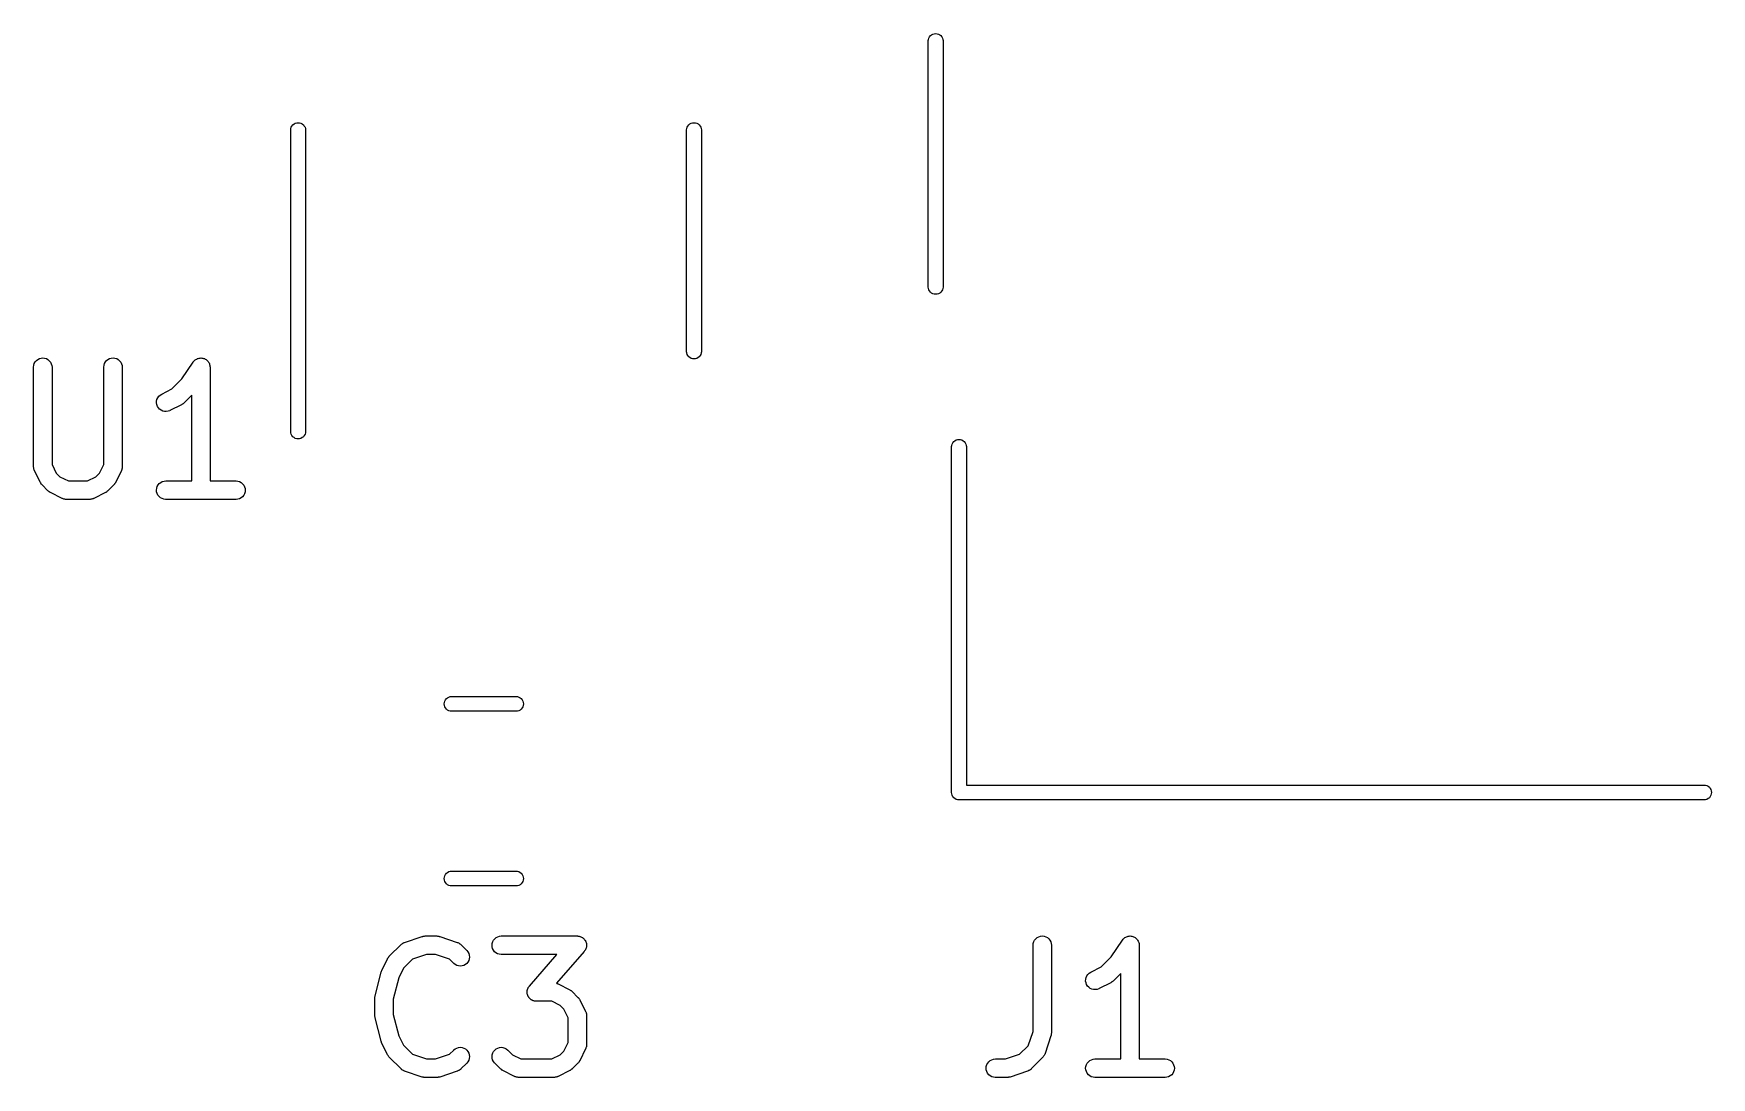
# Model space of a CAD drawing. Extents: x 156.4 to 200.3, y -120.7 to -71.6.
# Drawn here: x 178.36 to 192.01, y -113.43 to -104.94 of the extents above; entities that cross this region are included whole.
import ezdxf

# ---------------------------------------------------------------- set-up
doc = ezdxf.new("R2010")
doc.units = 0
doc.layers.add('BLACK', color=7, linetype='CONTINUOUS')

msp = doc.modelspace()

# ---------------------------------------------------------------- linework, layer by layer
at = {"layer": 'BLACK', "linetype": 'CONTINUOUS'}
for p, q in [((185.667, -104.95), (185.677, -104.944)), ((185.677, -104.944), (185.688, -104.941)), ((185.688, -104.941), (185.7, -104.94)), ((185.7, -104.94), (185.712, -104.941)), ((185.712, -104.941), (185.723, -104.944)), ((185.723, -104.944), (185.733, -104.95)), ((185.64, -104.997), (185.641, -104.988)), ((185.64, -107.003), (185.64, -104.997)), ((185.641, -104.988), (185.644, -104.977)), ((185.644, -104.977), (185.65, -104.967)), ((185.65, -104.967), (185.657, -104.957)), ((185.657, -104.957), (185.667, -104.95)), ((185.733, -104.95), (185.743, -104.957)), ((185.743, -104.957), (185.75, -104.967)), ((185.75, -104.967), (185.756, -104.977)), ((185.756, -104.977), (185.759, -104.988)), ((185.759, -104.988), (185.76, -104.997)), ((185.76, -104.997), (185.76, -107.003)), ((180.455, -105.722), (180.456, -105.713)), ((180.455, -108.178), (180.455, -105.722)), ((180.456, -105.713), (180.459, -105.702)), ((180.459, -105.702), (180.465, -105.692)), ((180.465, -105.692), (180.472, -105.682)), ((180.472, -105.682), (180.482, -105.675)), ((180.482, -105.675), (180.492, -105.669)), ((180.492, -105.669), (180.503, -105.666)), ((180.503, -105.666), (180.515, -105.665)), ((180.515, -105.665), (180.527, -105.666)), ((180.527, -105.666), (180.538, -105.669)), ((180.538, -105.669), (180.548, -105.675)), ((180.548, -105.675), (180.558, -105.682)), ((180.558, -105.682), (180.565, -105.692)), ((180.565, -105.692), (180.571, -105.702)), ((180.571, -105.702), (180.574, -105.713)), ((180.574, -105.713), (180.575, -105.722)), ((180.575, -105.722), (180.575, -108.178)), ((183.675, -105.722), (183.676, -105.713)), ((183.675, -107.528), (183.675, -105.722)), ((183.676, -105.713), (183.679, -105.702)), ((183.679, -105.702), (183.685, -105.692)), ((183.685, -105.692), (183.692, -105.682)), ((183.692, -105.682), (183.702, -105.675)), ((183.702, -105.675), (183.712, -105.669)), ((183.712, -105.669), (183.723, -105.666)), ((183.723, -105.666), (183.735, -105.665)), ((183.735, -105.665), (183.747, -105.666)), ((183.747, -105.666), (183.758, -105.669)), ((183.758, -105.669), (183.768, -105.675)), ((183.768, -105.675), (183.778, -105.682)), ((183.778, -105.682), (183.785, -105.692)), ((183.785, -105.692), (183.791, -105.702)), ((183.791, -105.702), (183.794, -105.713)), ((183.794, -105.713), (183.795, -105.722)), ((183.795, -105.722), (183.795, -107.528)), ((185.641, -107.012), (185.64, -107.003)), ((185.644, -107.023), (185.641, -107.012)), ((185.65, -107.033), (185.644, -107.023)), ((185.657, -107.043), (185.65, -107.033)), ((185.667, -107.05), (185.657, -107.043)), ((185.677, -107.056), (185.667, -107.05)), ((185.688, -107.059), (185.677, -107.056)), ((185.7, -107.06), (185.688, -107.059)), ((185.712, -107.059), (185.7, -107.06)), ((185.723, -107.056), (185.712, -107.059)), ((185.733, -107.05), (185.723, -107.056)), ((185.743, -107.043), (185.733, -107.05)), ((185.75, -107.033), (185.743, -107.043)), ((185.756, -107.023), (185.75, -107.033)), ((185.759, -107.012), (185.756, -107.023)), ((185.76, -107.003), (185.759, -107.012)), ((183.676, -107.537), (183.675, -107.528)), ((183.679, -107.548), (183.676, -107.537)), ((183.794, -107.537), (183.791, -107.548)), ((183.795, -107.528), (183.794, -107.537)), ((178.363, -107.651), (178.365, -107.637)), ((178.363, -107.652), (178.363, -107.651)), ((178.363, -108.462), (178.363, -107.652)), ((178.365, -107.637), (178.369, -107.623)), ((178.369, -107.623), (178.376, -107.61)), ((178.376, -107.61), (178.386, -107.599)), ((178.386, -107.599), (178.397, -107.59)), ((178.397, -107.59), (178.41, -107.583)), ((178.41, -107.583), (178.424, -107.579)), ((178.424, -107.579), (178.439, -107.577)), ((178.439, -107.577), (178.453, -107.579)), ((178.453, -107.579), (178.467, -107.583)), ((178.467, -107.583), (178.48, -107.59)), ((178.48, -107.59), (178.491, -107.6)), ((178.491, -107.6), (178.501, -107.611)), ((178.501, -107.611), (178.507, -107.624)), ((178.507, -107.624), (178.512, -107.638)), ((178.512, -107.638), (178.513, -107.652)), ((178.513, -107.652), (178.513, -108.444)), ((178.935, -107.651), (178.936, -107.637)), ((178.935, -107.652), (178.935, -107.651)), ((178.935, -108.444), (178.935, -107.652)), ((178.936, -107.637), (178.941, -107.623)), ((178.941, -107.623), (178.948, -107.61)), ((178.948, -107.61), (178.957, -107.599)), ((178.957, -107.599), (178.968, -107.59)), ((178.968, -107.59), (178.981, -107.583)), ((178.981, -107.583), (178.995, -107.579)), ((178.995, -107.579), (179.01, -107.577)), ((179.01, -107.577), (179.025, -107.579)), ((179.025, -107.579), (179.039, -107.583)), ((179.039, -107.583), (179.051, -107.59)), ((179.051, -107.59), (179.063, -107.6)), ((179.063, -107.6), (179.072, -107.611)), ((179.072, -107.611), (179.079, -107.624)), ((179.079, -107.624), (179.083, -107.638)), ((179.083, -107.638), (179.085, -107.652)), ((179.085, -107.652), (179.085, -108.462)), ((179.57, -107.747), (179.661, -107.611)), ((179.661, -107.611), (179.662, -107.61)), ((179.662, -107.61), (179.667, -107.604)), ((179.662, -107.61), (179.662, -107.61)), ((179.662, -107.61), (179.662, -107.61)), ((179.662, -107.61), (179.662, -107.61)), ((179.667, -107.604), (179.671, -107.599)), ((179.671, -107.599), (179.677, -107.594)), ((179.671, -107.599), (179.671, -107.599)), ((179.671, -107.599), (179.671, -107.599)), ((179.677, -107.594), (179.683, -107.59)), ((179.683, -107.59), (179.69, -107.586)), ((179.683, -107.59), (179.683, -107.59)), ((179.683, -107.59), (179.683, -107.59)), ((179.69, -107.586), (179.696, -107.583)), ((179.696, -107.583), (179.703, -107.581)), ((179.696, -107.583), (179.696, -107.583)), ((179.696, -107.583), (179.696, -107.583)), ((179.703, -107.581), (179.71, -107.579)), ((179.71, -107.579), (179.717, -107.578)), ((179.71, -107.579), (179.71, -107.579)), ((179.71, -107.579), (179.71, -107.579)), ((179.717, -107.578), (179.724, -107.577)), ((179.724, -107.577), (179.724, -107.577)), ((179.724, -107.577), (179.732, -107.578)), ((179.724, -107.577), (179.724, -107.577)), ((179.732, -107.578), (179.739, -107.579)), ((179.739, -107.579), (179.739, -107.579)), ((179.739, -107.579), (179.739, -107.579)), ((179.739, -107.579), (179.746, -107.581)), ((179.746, -107.581), (179.753, -107.583)), ((179.753, -107.583), (179.753, -107.583)), ((179.753, -107.583), (179.753, -107.583)), ((179.753, -107.583), (179.76, -107.587)), ((179.76, -107.587), (179.766, -107.59)), ((179.766, -107.59), (179.766, -107.59)), ((179.766, -107.59), (179.766, -107.59)), ((179.766, -107.59), (179.771, -107.595)), ((179.771, -107.595), (179.777, -107.6)), ((179.777, -107.6), (179.777, -107.6)), ((179.777, -107.6), (179.777, -107.6)), ((179.777, -107.6), (179.782, -107.606)), ((179.782, -107.606), (179.786, -107.611)), ((179.786, -107.611), (179.786, -107.611)), ((179.786, -107.611), (179.786, -107.611)), ((179.786, -107.611), (179.79, -107.618)), ((179.79, -107.618), (179.793, -107.624)), ((179.793, -107.624), (179.793, -107.624)), ((179.793, -107.624), (179.793, -107.624)), ((179.793, -107.624), (179.795, -107.631)), ((179.795, -107.631), (179.797, -107.638)), ((179.797, -107.638), (179.797, -107.638)), ((179.797, -107.638), (179.797, -107.638)), ((179.797, -107.638), (179.798, -107.645)), ((179.798, -107.645), (179.799, -107.652)), ((179.799, -107.652), (179.799, -108.577)), ((183.685, -107.558), (183.679, -107.548)), ((183.692, -107.568), (183.685, -107.558)), ((183.702, -107.575), (183.692, -107.568)), ((183.712, -107.581), (183.702, -107.575)), ((183.723, -107.584), (183.712, -107.581)), ((183.735, -107.585), (183.723, -107.584)), ((183.747, -107.584), (183.735, -107.585)), ((183.758, -107.581), (183.747, -107.584)), ((183.768, -107.575), (183.758, -107.581)), ((183.778, -107.568), (183.768, -107.575)), ((183.785, -107.558), (183.778, -107.568)), ((183.791, -107.548), (183.785, -107.558)), ((179.489, -107.829), (179.57, -107.747)), ((179.363, -107.943), (179.364, -107.928)), ((179.366, -107.957), (179.363, -107.943)), ((179.364, -107.928), (179.367, -107.914)), ((179.367, -107.914), (179.373, -107.901)), ((179.373, -107.901), (179.382, -107.889)), ((179.382, -107.889), (179.392, -107.879)), ((179.392, -107.879), (179.405, -107.871)), ((179.405, -107.871), (179.489, -107.829)), ((179.582, -107.947), (179.579, -107.95)), ((179.586, -107.944), (179.582, -107.947)), ((179.649, -107.881), (179.586, -107.944)), ((179.586, -107.944), (179.586, -107.944)), ((179.649, -108.577), (179.649, -107.881)), ((179.371, -107.971), (179.366, -107.957)), ((179.378, -107.984), (179.371, -107.971)), ((179.388, -107.994), (179.378, -107.984)), ((179.4, -108.003), (179.388, -107.994)), ((179.414, -108.009), (179.4, -108.003)), ((179.428, -108.012), (179.414, -108.009)), ((179.442, -108.013), (179.428, -108.012)), ((179.457, -108.011), (179.442, -108.013)), ((179.471, -108.006), (179.457, -108.011)), ((179.472, -108.005), (179.471, -108.006)), ((179.567, -107.958), (179.472, -108.005)), ((179.57, -107.955), (179.567, -107.958)), ((179.574, -107.953), (179.57, -107.955)), ((179.577, -107.951), (179.574, -107.953)), ((179.579, -107.95), (179.577, -107.951)), ((180.456, -108.187), (180.455, -108.178)), ((180.459, -108.198), (180.456, -108.187)), ((180.465, -108.208), (180.459, -108.198)), ((180.472, -108.218), (180.465, -108.208)), ((180.482, -108.225), (180.472, -108.218)), ((180.558, -108.218), (180.548, -108.225)), ((180.565, -108.208), (180.558, -108.218)), ((180.571, -108.198), (180.565, -108.208)), ((180.574, -108.187), (180.571, -108.198)), ((180.575, -108.178), (180.574, -108.187)), ((180.492, -108.231), (180.482, -108.225)), ((180.503, -108.234), (180.492, -108.231)), ((180.515, -108.235), (180.503, -108.234)), ((180.527, -108.234), (180.515, -108.235)), ((180.538, -108.231), (180.527, -108.234)), ((180.548, -108.225), (180.538, -108.231)), ((185.83, -108.297), (185.831, -108.288)), ((185.83, -111.107), (185.83, -108.297)), ((185.831, -108.288), (185.834, -108.277)), ((185.834, -108.277), (185.84, -108.267)), ((185.84, -108.267), (185.847, -108.257)), ((185.847, -108.257), (185.857, -108.25)), ((185.857, -108.25), (185.867, -108.244)), ((185.867, -108.244), (185.878, -108.241)), ((185.878, -108.241), (185.89, -108.24)), ((185.89, -108.24), (185.902, -108.241)), ((185.902, -108.241), (185.913, -108.244)), ((185.913, -108.244), (185.923, -108.25)), ((185.923, -108.25), (185.933, -108.257)), ((185.933, -108.257), (185.94, -108.267)), ((185.94, -108.267), (185.946, -108.277)), ((185.946, -108.277), (185.949, -108.288)), ((185.949, -108.288), (185.95, -108.297)), ((185.95, -108.297), (185.95, -111.05)), ((178.363, -108.464), (178.363, -108.462)), ((178.363, -108.466), (178.363, -108.464)), ((178.364, -108.471), (178.363, -108.466)), ((178.365, -108.476), (178.364, -108.471)), ((178.365, -108.479), (178.365, -108.476)), ((178.366, -108.481), (178.365, -108.479)), ((178.367, -108.486), (178.366, -108.481)), ((178.369, -108.49), (178.367, -108.486)), ((178.37, -108.492), (178.369, -108.49)), ((178.371, -108.495), (178.37, -108.492)), ((178.513, -108.444), (178.547, -108.513)), ((178.9, -108.513), (178.935, -108.444)), ((179.078, -108.491), (179.077, -108.493)), ((179.077, -108.493), (179.077, -108.495)), ((179.08, -108.487), (179.078, -108.491)), ((179.082, -108.482), (179.08, -108.487)), ((179.083, -108.477), (179.082, -108.48)), ((179.082, -108.48), (179.082, -108.482)), ((179.084, -108.467), (179.083, -108.472)), ((179.083, -108.472), (179.083, -108.477)), ((179.085, -108.463), (179.084, -108.465)), ((179.084, -108.465), (179.084, -108.467)), ((179.085, -108.462), (179.085, -108.463)), ((178.419, -108.591), (178.371, -108.495)), ((178.371, -108.495), (178.371, -108.495)), ((178.421, -108.594), (178.419, -108.591)), ((178.423, -108.598), (178.421, -108.594)), ((178.425, -108.6), (178.423, -108.598)), ((178.426, -108.603), (178.425, -108.6)), ((178.429, -108.606), (178.426, -108.603)), ((178.432, -108.609), (178.429, -108.606)), ((178.433, -108.61), (178.432, -108.609)), ((178.48, -108.658), (178.433, -108.61)), ((178.547, -108.513), (178.578, -108.543)), ((178.578, -108.543), (178.646, -108.577)), ((178.646, -108.577), (178.801, -108.577)), ((178.801, -108.577), (178.87, -108.543)), ((178.87, -108.543), (178.9, -108.513)), ((179.015, -108.61), (178.967, -108.658)), ((179.018, -108.607), (179.015, -108.61)), ((179.021, -108.604), (179.018, -108.607)), ((179.022, -108.601), (179.021, -108.604)), ((179.024, -108.599), (179.022, -108.601)), ((179.026, -108.595), (179.024, -108.599)), ((179.029, -108.592), (179.026, -108.595)), ((179.077, -108.495), (179.029, -108.591)), ((179.029, -108.591), (179.029, -108.592)), ((179.365, -108.637), (179.369, -108.623)), ((179.369, -108.623), (179.376, -108.61)), ((179.376, -108.61), (179.385, -108.599)), ((179.385, -108.599), (179.397, -108.59)), ((179.397, -108.59), (179.41, -108.583)), ((179.41, -108.583), (179.424, -108.579)), ((179.424, -108.579), (179.438, -108.577)), ((179.438, -108.577), (179.649, -108.577)), ((179.799, -108.577), (180.01, -108.577)), ((180.01, -108.577), (180.011, -108.577)), ((180.011, -108.577), (180.025, -108.579)), ((180.025, -108.579), (180.039, -108.583)), ((180.039, -108.583), (180.052, -108.59)), ((180.052, -108.59), (180.063, -108.6)), ((180.063, -108.6), (180.072, -108.611)), ((180.072, -108.611), (180.079, -108.624)), ((180.079, -108.624), (180.083, -108.638)), ((178.484, -108.66), (178.48, -108.658)), ((178.487, -108.663), (178.484, -108.66)), ((178.489, -108.665), (178.487, -108.663)), ((178.492, -108.667), (178.489, -108.665)), ((178.495, -108.669), (178.492, -108.667)), ((178.499, -108.671), (178.495, -108.669)), ((178.5, -108.672), (178.499, -108.671)), ((178.595, -108.719), (178.5, -108.672)), ((178.597, -108.72), (178.595, -108.719)), ((178.599, -108.721), (178.597, -108.72)), ((178.604, -108.723), (178.599, -108.721)), ((178.609, -108.725), (178.604, -108.723)), ((178.611, -108.725), (178.609, -108.725)), ((178.613, -108.726), (178.611, -108.725)), ((178.618, -108.726), (178.613, -108.726)), ((178.623, -108.727), (178.618, -108.726)), ((178.625, -108.727), (178.623, -108.727)), ((178.628, -108.727), (178.625, -108.727)), ((178.629, -108.727), (178.628, -108.727)), ((178.819, -108.727), (178.629, -108.727)), ((178.821, -108.727), (178.819, -108.727)), ((178.823, -108.727), (178.821, -108.727)), ((178.829, -108.726), (178.823, -108.727)), ((178.834, -108.726), (178.829, -108.726)), ((178.836, -108.725), (178.834, -108.726)), ((178.838, -108.725), (178.836, -108.725)), ((178.843, -108.723), (178.838, -108.725)), ((178.848, -108.722), (178.843, -108.723)), ((178.85, -108.721), (178.848, -108.722)), ((178.852, -108.72), (178.85, -108.721)), ((178.853, -108.719), (178.852, -108.72)), ((178.948, -108.672), (178.853, -108.719)), ((178.951, -108.67), (178.948, -108.672)), ((178.955, -108.668), (178.951, -108.67)), ((178.958, -108.666), (178.955, -108.668)), ((178.96, -108.664), (178.958, -108.666)), ((178.963, -108.661), (178.96, -108.664)), ((178.967, -108.659), (178.963, -108.661)), ((178.967, -108.658), (178.967, -108.659)), ((179.363, -108.652), (179.365, -108.637)), ((179.364, -108.666), (179.363, -108.652)), ((179.369, -108.68), (179.364, -108.666)), ((179.375, -108.693), (179.369, -108.68)), ((179.385, -108.705), (179.375, -108.693)), ((179.396, -108.714), (179.385, -108.705)), ((179.409, -108.721), (179.396, -108.714)), ((179.423, -108.726), (179.409, -108.721)), ((179.437, -108.727), (179.423, -108.726)), ((179.438, -108.727), (179.437, -108.727)), ((180.01, -108.727), (179.438, -108.727)), ((180.024, -108.726), (180.01, -108.727)), ((180.038, -108.722), (180.024, -108.726)), ((180.051, -108.715), (180.038, -108.722)), ((180.062, -108.706), (180.051, -108.715)), ((180.072, -108.694), (180.062, -108.706)), ((180.079, -108.681), (180.072, -108.694)), ((180.083, -108.667), (180.079, -108.681)), ((180.083, -108.638), (180.085, -108.653)), ((180.085, -108.653), (180.083, -108.667)), ((181.703, -110.39), (181.705, -110.378)), ((181.705, -110.402), (181.703, -110.39)), ((181.705, -110.378), (181.708, -110.367)), ((181.708, -110.413), (181.705, -110.402)), ((181.708, -110.367), (181.714, -110.357)), ((181.714, -110.357), (181.721, -110.347)), ((181.721, -110.347), (181.73, -110.34)), ((181.73, -110.34), (181.741, -110.334)), ((181.741, -110.334), (181.752, -110.331)), ((181.752, -110.331), (181.761, -110.33)), ((181.761, -110.33), (182.289, -110.33)), ((182.289, -110.33), (182.298, -110.331)), ((182.298, -110.331), (182.309, -110.334)), ((182.309, -110.334), (182.32, -110.34)), ((182.32, -110.34), (182.329, -110.347)), ((182.329, -110.347), (182.336, -110.357)), ((182.336, -110.357), (182.342, -110.367)), ((182.342, -110.367), (182.345, -110.378)), ((182.345, -110.402), (182.342, -110.413)), ((182.345, -110.378), (182.347, -110.39)), ((182.347, -110.39), (182.345, -110.402)), ((181.714, -110.423), (181.708, -110.413)), ((181.721, -110.433), (181.714, -110.423)), ((181.73, -110.44), (181.721, -110.433)), ((181.741, -110.446), (181.73, -110.44)), ((181.752, -110.449), (181.741, -110.446)), ((181.761, -110.45), (181.752, -110.449)), ((182.289, -110.45), (181.761, -110.45)), ((182.298, -110.449), (182.289, -110.45)), ((182.309, -110.446), (182.298, -110.449)), ((182.32, -110.44), (182.309, -110.446)), ((182.329, -110.433), (182.32, -110.44)), ((182.336, -110.423), (182.329, -110.433)), ((182.342, -110.413), (182.336, -110.423)), ((185.95, -111.05), (191.953, -111.05)), ((191.953, -111.05), (191.962, -111.051)), ((191.962, -111.051), (191.973, -111.054)), ((191.973, -111.054), (191.983, -111.06)), ((191.983, -111.06), (191.993, -111.067)), ((191.993, -111.067), (192, -111.077)), ((192, -111.077), (192.006, -111.087)), ((185.83, -111.11), (185.83, -111.107)), ((185.831, -111.122), (185.83, -111.11)), ((185.834, -111.133), (185.831, -111.122)), ((185.838, -111.14), (185.834, -111.133)), ((185.84, -111.143), (185.838, -111.14)), ((185.847, -111.153), (185.84, -111.143)), ((185.857, -111.16), (185.847, -111.153)), ((185.867, -111.166), (185.857, -111.16)), ((185.878, -111.169), (185.867, -111.166)), ((185.89, -111.17), (185.878, -111.169)), ((185.893, -111.17), (185.89, -111.17)), ((191.953, -111.17), (185.893, -111.17)), ((191.962, -111.169), (191.953, -111.17)), ((191.973, -111.166), (191.962, -111.169)), ((191.983, -111.16), (191.973, -111.166)), ((191.993, -111.153), (191.983, -111.16)), ((192, -111.143), (191.993, -111.153)), ((192.006, -111.133), (192, -111.143)), ((192.006, -111.087), (192.009, -111.098)), ((192.009, -111.122), (192.006, -111.133)), ((192.009, -111.098), (192.01, -111.11)), ((192.01, -111.11), (192.009, -111.122)), ((181.714, -111.777), (181.721, -111.767)), ((181.721, -111.767), (181.73, -111.76)), ((181.73, -111.76), (181.741, -111.754)), ((181.741, -111.754), (181.752, -111.751)), ((181.752, -111.751), (181.761, -111.75)), ((181.761, -111.75), (182.289, -111.75)), ((182.289, -111.75), (182.298, -111.751)), ((182.298, -111.751), (182.309, -111.754)), ((182.309, -111.754), (182.32, -111.76)), ((182.32, -111.76), (182.329, -111.767)), ((182.329, -111.767), (182.336, -111.777)), ((181.703, -111.81), (181.705, -111.798)), ((181.705, -111.822), (181.703, -111.81)), ((181.705, -111.798), (181.708, -111.787)), ((181.708, -111.833), (181.705, -111.822)), ((181.708, -111.787), (181.714, -111.777)), ((181.714, -111.843), (181.708, -111.833)), ((181.721, -111.853), (181.714, -111.843)), ((181.73, -111.86), (181.721, -111.853)), ((181.741, -111.866), (181.73, -111.86)), ((181.752, -111.869), (181.741, -111.866)), ((181.761, -111.87), (181.752, -111.869)), ((182.289, -111.87), (181.761, -111.87)), ((182.298, -111.869), (182.289, -111.87)), ((182.309, -111.866), (182.298, -111.869)), ((182.32, -111.86), (182.309, -111.866)), ((182.329, -111.853), (182.32, -111.86)), ((182.336, -111.843), (182.329, -111.853)), ((182.336, -111.777), (182.342, -111.787)), ((182.342, -111.833), (182.336, -111.843)), ((182.342, -111.787), (182.345, -111.798)), ((182.345, -111.822), (182.342, -111.833)), ((182.345, -111.798), (182.347, -111.81)), ((182.347, -111.81), (182.345, -111.822)), ((181.381, -112.329), (181.524, -112.281)), ((181.524, -112.281), (181.525, -112.281)), ((181.525, -112.281), (181.529, -112.28)), ((181.529, -112.28), (181.533, -112.279)), ((181.533, -112.279), (181.536, -112.279)), ((181.536, -112.279), (181.539, -112.278)), ((181.539, -112.278), (181.543, -112.278)), ((181.543, -112.278), (181.548, -112.277)), ((181.548, -112.277), (181.643, -112.277)), ((181.643, -112.277), (181.644, -112.277)), ((181.644, -112.277), (181.648, -112.278)), ((181.648, -112.278), (181.652, -112.278)), ((181.652, -112.278), (181.655, -112.279)), ((181.655, -112.279), (181.658, -112.279)), ((181.658, -112.279), (181.662, -112.28)), ((181.662, -112.28), (181.667, -112.281)), ((181.667, -112.281), (181.809, -112.329)), ((182.098, -112.323), (182.104, -112.31)), ((182.104, -112.31), (182.114, -112.299)), ((182.114, -112.299), (182.125, -112.29)), ((182.125, -112.29), (182.138, -112.283)), ((182.138, -112.283), (182.152, -112.279)), ((182.152, -112.279), (182.167, -112.277)), ((182.167, -112.277), (182.786, -112.277)), ((182.786, -112.277), (182.787, -112.277)), ((182.787, -112.277), (182.791, -112.278)), ((182.791, -112.278), (182.796, -112.278)), ((182.796, -112.278), (182.799, -112.279)), ((182.799, -112.279), (182.801, -112.279)), ((182.801, -112.279), (182.806, -112.28)), ((182.806, -112.28), (182.81, -112.282)), ((182.81, -112.282), (182.813, -112.283)), ((182.813, -112.283), (182.815, -112.283)), ((182.815, -112.283), (182.819, -112.286)), ((182.819, -112.286), (182.824, -112.288)), ((182.824, -112.288), (182.826, -112.289)), ((182.826, -112.289), (182.828, -112.29)), ((182.828, -112.29), (182.832, -112.294)), ((182.832, -112.294), (182.835, -112.296)), ((182.835, -112.296), (182.837, -112.298)), ((182.837, -112.298), (182.839, -112.3)), ((182.839, -112.3), (182.842, -112.304)), ((182.842, -112.304), (182.845, -112.307)), ((182.845, -112.307), (182.847, -112.309)), ((182.847, -112.309), (182.848, -112.311)), ((182.848, -112.311), (182.851, -112.315)), ((186.498, -112.323), (186.505, -112.31)), ((186.505, -112.31), (186.514, -112.299)), ((186.514, -112.299), (186.526, -112.29)), ((186.526, -112.29), (186.539, -112.283)), ((186.539, -112.283), (186.553, -112.279)), ((186.553, -112.279), (186.567, -112.277)), ((186.567, -112.277), (186.582, -112.279)), ((186.582, -112.279), (186.596, -112.283)), ((186.596, -112.283), (186.609, -112.29)), ((186.609, -112.29), (186.62, -112.3)), ((186.62, -112.3), (186.629, -112.311)), ((186.629, -112.311), (186.636, -112.324)), ((187.127, -112.447), (187.219, -112.311)), ((187.219, -112.31), (187.224, -112.304)), ((187.219, -112.311), (187.219, -112.31)), ((187.219, -112.31), (187.219, -112.31)), ((187.219, -112.31), (187.219, -112.31)), ((187.219, -112.31), (187.219, -112.31)), ((187.224, -112.304), (187.228, -112.299)), ((187.228, -112.299), (187.229, -112.299)), ((187.229, -112.299), (187.234, -112.294)), ((187.229, -112.299), (187.229, -112.299)), ((187.234, -112.294), (187.24, -112.29)), ((187.24, -112.29), (187.247, -112.286)), ((187.24, -112.29), (187.24, -112.29)), ((187.24, -112.29), (187.24, -112.29)), ((187.247, -112.286), (187.253, -112.283)), ((187.253, -112.283), (187.26, -112.281)), ((187.253, -112.283), (187.253, -112.283)), ((187.253, -112.283), (187.253, -112.283)), ((187.26, -112.281), (187.267, -112.279)), ((187.267, -112.279), (187.274, -112.278)), ((187.267, -112.279), (187.267, -112.279)), ((187.267, -112.279), (187.267, -112.279)), ((187.274, -112.278), (187.281, -112.277)), ((187.281, -112.277), (187.282, -112.277)), ((187.282, -112.277), (187.282, -112.277)), ((187.282, -112.277), (187.289, -112.278)), ((187.289, -112.278), (187.296, -112.279)), ((187.296, -112.279), (187.296, -112.279)), ((187.296, -112.279), (187.296, -112.279)), ((187.296, -112.279), (187.304, -112.281)), ((187.304, -112.281), (187.31, -112.283)), ((187.31, -112.283), (187.31, -112.283)), ((187.31, -112.283), (187.31, -112.283)), ((187.31, -112.283), (187.317, -112.287)), ((187.317, -112.287), (187.323, -112.29)), ((187.323, -112.29), (187.323, -112.29)), ((187.323, -112.29), (187.323, -112.29)), ((187.323, -112.29), (187.329, -112.295)), ((187.329, -112.295), (187.334, -112.3)), ((187.334, -112.3), (187.334, -112.3)), ((187.334, -112.3), (187.334, -112.3)), ((187.334, -112.3), (187.339, -112.306)), ((187.339, -112.306), (187.343, -112.311)), ((187.343, -112.311), (187.343, -112.311)), ((187.343, -112.311), (187.343, -112.311)), ((187.343, -112.311), (187.347, -112.318)), ((181.247, -112.454), (181.249, -112.451)), ((181.249, -112.451), (181.251, -112.448)), ((181.251, -112.448), (181.254, -112.445)), ((181.254, -112.445), (181.256, -112.442)), ((181.256, -112.442), (181.352, -112.347)), ((181.352, -112.346), (181.354, -112.345)), ((181.352, -112.347), (181.352, -112.346)), ((181.354, -112.345), (181.356, -112.343)), ((181.356, -112.343), (181.36, -112.34)), ((181.36, -112.34), (181.364, -112.337)), ((181.364, -112.337), (181.366, -112.336)), ((181.366, -112.336), (181.368, -112.335)), ((181.368, -112.335), (181.372, -112.333)), ((181.372, -112.333), (181.377, -112.33)), ((181.377, -112.33), (181.379, -112.33)), ((181.379, -112.33), (181.381, -112.329)), ((181.56, -112.427), (181.445, -112.466)), ((181.631, -112.427), (181.56, -112.427)), ((181.745, -112.466), (181.631, -112.427)), ((181.809, -112.329), (181.81, -112.329)), ((181.81, -112.329), (181.812, -112.33)), ((181.812, -112.33), (181.815, -112.331)), ((181.815, -112.331), (181.819, -112.333)), ((181.819, -112.333), (181.824, -112.335)), ((181.824, -112.335), (181.825, -112.337)), ((181.825, -112.337), (181.827, -112.338)), ((181.827, -112.338), (181.831, -112.341)), ((181.831, -112.341), (181.836, -112.344)), ((181.836, -112.344), (181.837, -112.346)), ((181.837, -112.346), (181.839, -112.347)), ((181.839, -112.347), (181.886, -112.395)), ((181.886, -112.395), (181.887, -112.395)), ((181.887, -112.395), (181.896, -112.407)), ((181.896, -112.407), (181.903, -112.42)), ((181.903, -112.42), (181.907, -112.434)), ((181.907, -112.434), (181.908, -112.448)), ((181.908, -112.448), (181.907, -112.463)), ((182.092, -112.352), (182.093, -112.337)), ((182.093, -112.366), (182.092, -112.352)), ((182.093, -112.337), (182.098, -112.323)), ((182.097, -112.38), (182.093, -112.366)), ((182.104, -112.393), (182.097, -112.38)), ((182.113, -112.405), (182.104, -112.393)), ((182.124, -112.414), (182.113, -112.405)), ((182.137, -112.421), (182.124, -112.414)), ((182.151, -112.426), (182.137, -112.421)), ((182.166, -112.427), (182.151, -112.426)), ((182.167, -112.427), (182.166, -112.427)), ((182.62, -112.427), (182.167, -112.427)), ((182.396, -112.684), (182.62, -112.427)), ((182.842, -112.402), (182.615, -112.661)), ((182.845, -112.398), (182.842, -112.402)), ((182.848, -112.394), (182.845, -112.398)), ((182.849, -112.392), (182.848, -112.394)), ((182.851, -112.39), (182.849, -112.392)), ((182.851, -112.315), (182.853, -112.319)), ((182.853, -112.386), (182.851, -112.39)), ((182.853, -112.319), (182.854, -112.322)), ((182.855, -112.381), (182.853, -112.386)), ((182.854, -112.322), (182.855, -112.324)), ((182.855, -112.324), (182.857, -112.329)), ((182.856, -112.379), (182.855, -112.381)), ((182.857, -112.377), (182.856, -112.379)), ((182.857, -112.329), (182.858, -112.333)), ((182.858, -112.372), (182.857, -112.377)), ((182.858, -112.333), (182.859, -112.336)), ((182.859, -112.367), (182.858, -112.372)), ((182.859, -112.336), (182.859, -112.338)), ((182.859, -112.338), (182.86, -112.343)), ((182.86, -112.362), (182.859, -112.365)), ((182.859, -112.365), (182.859, -112.367)), ((182.86, -112.343), (182.861, -112.348)), ((182.861, -112.348), (182.86, -112.35)), ((182.86, -112.35), (182.861, -112.353)), ((182.861, -112.353), (182.86, -112.358)), ((182.86, -112.358), (182.86, -112.362)), ((186.492, -112.351), (186.493, -112.337)), ((186.492, -112.352), (186.492, -112.351)), ((186.492, -113.054), (186.492, -112.352)), ((186.493, -112.337), (186.498, -112.323)), ((186.636, -112.324), (186.64, -112.338)), ((186.64, -112.338), (186.642, -112.352)), ((186.642, -112.352), (186.642, -113.067)), ((187.046, -112.529), (187.127, -112.447)), ((187.347, -112.318), (187.35, -112.324)), ((187.35, -112.324), (187.35, -112.324)), ((187.35, -112.324), (187.35, -112.324)), ((187.35, -112.324), (187.352, -112.331)), ((187.352, -112.331), (187.355, -112.338)), ((187.355, -112.338), (187.355, -112.338)), ((187.355, -112.338), (187.355, -112.338)), ((187.355, -112.338), (187.355, -112.345)), ((187.355, -112.345), (187.356, -112.352)), ((187.356, -112.352), (187.356, -113.277)), ((181.142, -112.763), (181.189, -112.572)), ((181.189, -112.572), (181.189, -112.571)), ((181.189, -112.571), (181.19, -112.571)), ((181.19, -112.571), (181.192, -112.564)), ((181.19, -112.571), (181.19, -112.571)), ((181.192, -112.564), (181.195, -112.558)), ((181.195, -112.557), (181.242, -112.462)), ((181.195, -112.558), (181.195, -112.557)), ((181.195, -112.557), (181.195, -112.557)), ((181.242, -112.462), (181.243, -112.461)), ((181.243, -112.461), (181.245, -112.457)), ((181.245, -112.457), (181.247, -112.454)), ((181.371, -112.54), (181.333, -112.617)), ((181.445, -112.466), (181.371, -112.54)), ((181.78, -112.501), (181.745, -112.466)), ((181.792, -112.51), (181.78, -112.501)), ((181.805, -112.517), (181.792, -112.51)), ((181.819, -112.521), (181.805, -112.517)), ((181.833, -112.523), (181.819, -112.521)), ((181.848, -112.521), (181.833, -112.523)), ((181.862, -112.517), (181.848, -112.521)), ((181.875, -112.51), (181.862, -112.517)), ((181.886, -112.501), (181.875, -112.51)), ((181.895, -112.49), (181.886, -112.501)), ((181.902, -112.477), (181.895, -112.49)), ((181.907, -112.463), (181.902, -112.477)), ((186.939, -112.589), (186.949, -112.579)), ((186.949, -112.579), (186.962, -112.571)), ((186.962, -112.571), (187.046, -112.529)), ((187.206, -112.581), (187.144, -112.644)), ((187.206, -113.277), (187.206, -112.581)), ((181.333, -112.617), (181.289, -112.79)), ((182.378, -112.723), (182.379, -112.721)), ((182.378, -112.728), (182.378, -112.723)), ((182.379, -112.718), (182.38, -112.714)), ((182.379, -112.721), (182.379, -112.718)), ((182.38, -112.714), (182.381, -112.709)), ((182.381, -112.709), (182.382, -112.707)), ((182.382, -112.707), (182.383, -112.704)), ((182.383, -112.704), (182.385, -112.7)), ((182.385, -112.7), (182.387, -112.696)), ((182.387, -112.696), (182.389, -112.694)), ((182.389, -112.694), (182.39, -112.691)), ((182.39, -112.691), (182.393, -112.688)), ((182.393, -112.688), (182.396, -112.684)), ((182.615, -112.661), (182.62, -112.663)), ((182.62, -112.663), (182.625, -112.664)), ((182.625, -112.664), (182.627, -112.665)), ((182.627, -112.665), (182.629, -112.666)), ((182.629, -112.666), (182.724, -112.714)), ((182.724, -112.714), (182.725, -112.714)), ((182.725, -112.714), (182.728, -112.717)), ((182.728, -112.717), (182.732, -112.719)), ((182.732, -112.719), (182.735, -112.721)), ((182.735, -112.721), (182.737, -112.722)), ((182.737, -112.722), (182.74, -112.725)), ((186.92, -112.643), (186.921, -112.628)), ((186.923, -112.657), (186.92, -112.643)), ((186.921, -112.628), (186.924, -112.614)), ((186.928, -112.671), (186.923, -112.657)), ((186.924, -112.614), (186.93, -112.601)), ((186.936, -112.684), (186.928, -112.671)), ((186.93, -112.601), (186.939, -112.589)), ((186.946, -112.694), (186.936, -112.684)), ((186.957, -112.703), (186.946, -112.694)), ((186.971, -112.709), (186.957, -112.703)), ((186.985, -112.712), (186.971, -112.709)), ((187, -112.713), (186.985, -112.712)), ((187.014, -112.711), (187, -112.713)), ((187.028, -112.706), (187.014, -112.711)), ((187.029, -112.705), (187.028, -112.706)), ((187.124, -112.658), (187.029, -112.705)), ((187.128, -112.655), (187.124, -112.658)), ((187.131, -112.653), (187.128, -112.655)), ((187.134, -112.651), (187.131, -112.653)), ((187.136, -112.65), (187.134, -112.651)), ((187.139, -112.647), (187.136, -112.65)), ((187.143, -112.644), (187.139, -112.647)), ((187.144, -112.644), (187.143, -112.644)), ((181.139, -112.777), (181.14, -112.771)), ((181.139, -112.779), (181.139, -112.777)), ((181.139, -112.78), (181.139, -112.779)), ((181.139, -112.781), (181.139, -112.78)), ((181.139, -112.924), (181.139, -112.781)), ((181.14, -112.771), (181.141, -112.765)), ((181.141, -112.764), (181.142, -112.763)), ((181.141, -112.765), (181.141, -112.764)), ((181.289, -112.79), (181.289, -112.915)), ((182.377, -112.733), (182.378, -112.728)), ((182.378, -112.735), (182.377, -112.733)), ((182.378, -112.738), (182.378, -112.735)), ((182.378, -112.743), (182.378, -112.738)), ((182.379, -112.747), (182.378, -112.743)), ((182.379, -112.75), (182.379, -112.747)), ((182.38, -112.753), (182.379, -112.75)), ((182.382, -112.757), (182.38, -112.753)), ((182.383, -112.761), (182.382, -112.757)), ((182.384, -112.764), (182.383, -112.761)), ((182.385, -112.766), (182.384, -112.764)), ((182.387, -112.77), (182.385, -112.766)), ((182.39, -112.774), (182.387, -112.77)), ((182.391, -112.776), (182.39, -112.774)), ((182.393, -112.779), (182.391, -112.776)), ((182.396, -112.782), (182.393, -112.779)), ((182.399, -112.786), (182.396, -112.782)), ((182.401, -112.787), (182.399, -112.786)), ((182.403, -112.789), (182.401, -112.787)), ((182.406, -112.792), (182.403, -112.789)), ((182.41, -112.795), (182.406, -112.792)), ((182.412, -112.796), (182.41, -112.795)), ((182.414, -112.798), (182.412, -112.796)), ((182.419, -112.8), (182.414, -112.798)), ((182.423, -112.802), (182.419, -112.8)), ((182.425, -112.803), (182.423, -112.802)), ((182.428, -112.804), (182.425, -112.803)), ((182.432, -112.805), (182.428, -112.804)), ((182.437, -112.807), (182.432, -112.805)), ((182.439, -112.807), (182.437, -112.807)), ((182.442, -112.808), (182.439, -112.807)), ((182.447, -112.808), (182.442, -112.808)), ((182.451, -112.808), (182.447, -112.808)), ((182.452, -112.808), (182.451, -112.808)), ((182.578, -112.808), (182.452, -112.808)), ((182.646, -112.843), (182.578, -112.808)), ((182.676, -112.873), (182.646, -112.843)), ((182.74, -112.725), (182.744, -112.728)), ((182.744, -112.728), (182.791, -112.776)), ((182.791, -112.776), (182.792, -112.776)), ((182.792, -112.776), (182.794, -112.78)), ((182.794, -112.78), (182.797, -112.783)), ((182.797, -112.783), (182.799, -112.785)), ((182.799, -112.785), (182.801, -112.788)), ((182.801, -112.788), (182.803, -112.791)), ((182.803, -112.791), (182.805, -112.795)), ((182.805, -112.795), (182.853, -112.89)), ((181.139, -112.925), (181.139, -112.924)), ((181.139, -112.926), (181.139, -112.925)), ((181.14, -112.932), (181.139, -112.926)), ((181.141, -112.938), (181.14, -112.932)), ((181.141, -112.94), (181.141, -112.938)), ((181.141, -112.941), (181.141, -112.94)), ((181.142, -112.942), (181.141, -112.941)), ((181.189, -113.132), (181.142, -112.942)), ((181.289, -112.915), (181.333, -113.088)), ((182.711, -112.942), (182.676, -112.873)), ((182.711, -113.144), (182.711, -112.942)), ((182.853, -112.89), (182.853, -112.891)), ((182.853, -112.891), (182.854, -112.893)), ((182.854, -112.893), (182.855, -112.895)), ((182.855, -112.895), (182.857, -112.9)), ((182.857, -112.9), (182.858, -112.905)), ((182.858, -112.905), (182.859, -112.907)), ((182.859, -112.907), (182.859, -112.909)), ((182.859, -112.909), (182.86, -112.914)), ((182.86, -112.914), (182.861, -112.919)), ((182.861, -112.919), (182.86, -112.922)), ((182.86, -112.922), (182.861, -112.924)), ((182.861, -112.924), (182.861, -113.162)), ((181.189, -113.133), (181.189, -113.132)), ((181.192, -113.14), (181.189, -113.133)), ((181.189, -113.133), (181.189, -113.133)), ((181.333, -113.088), (181.371, -113.165)), ((186.453, -113.169), (186.492, -113.054)), ((186.638, -113.09), (186.59, -113.233)), ((186.639, -113.086), (186.638, -113.09)), ((186.64, -113.082), (186.639, -113.086)), ((186.641, -113.076), (186.64, -113.079)), ((186.64, -113.079), (186.64, -113.082)), ((186.642, -113.068), (186.641, -113.072)), ((186.641, -113.072), (186.641, -113.076)), ((186.642, -113.067), (186.642, -113.068)), ((181.194, -113.146), (181.192, -113.14)), ((181.194, -113.147), (181.194, -113.146)), ((181.195, -113.148), (181.194, -113.147)), ((181.194, -113.147), (181.194, -113.147)), ((181.242, -113.243), (181.195, -113.148)), ((181.245, -113.247), (181.242, -113.243)), ((181.247, -113.25), (181.245, -113.247)), ((181.249, -113.253), (181.247, -113.25)), ((181.25, -113.255), (181.249, -113.253)), ((181.253, -113.259), (181.25, -113.255)), ((181.256, -113.262), (181.253, -113.259)), ((181.256, -113.263), (181.256, -113.262)), ((181.352, -113.358), (181.256, -113.263)), ((181.371, -113.165), (181.445, -113.239)), ((181.445, -113.239), (181.56, -113.277)), ((181.631, -113.277), (181.745, -113.239)), ((181.745, -113.239), (181.78, -113.204)), ((181.78, -113.204), (181.781, -113.203)), ((181.781, -113.203), (181.792, -113.194)), ((181.792, -113.194), (181.805, -113.188)), ((181.805, -113.188), (181.82, -113.183)), ((181.82, -113.183), (181.834, -113.182)), ((181.834, -113.182), (181.849, -113.184)), ((181.849, -113.184), (181.863, -113.188)), ((181.863, -113.188), (181.875, -113.195)), ((181.875, -113.195), (181.887, -113.204)), ((181.887, -113.204), (181.896, -113.216)), ((181.896, -113.216), (181.903, -113.229)), ((181.903, -113.229), (181.907, -113.243)), ((181.907, -113.243), (181.908, -113.257)), ((181.908, -113.257), (181.907, -113.272)), ((182.092, -113.256), (182.093, -113.242)), ((182.093, -113.271), (182.092, -113.256)), ((182.093, -113.242), (182.098, -113.228)), ((182.098, -113.228), (182.105, -113.215)), ((182.105, -113.215), (182.114, -113.204)), ((182.114, -113.204), (182.125, -113.195)), ((182.125, -113.195), (182.138, -113.188)), ((182.138, -113.188), (182.152, -113.184)), ((182.152, -113.184), (182.167, -113.182)), ((182.167, -113.182), (182.181, -113.184)), ((182.181, -113.184), (182.195, -113.188)), ((182.195, -113.188), (182.208, -113.195)), ((182.208, -113.195), (182.22, -113.204)), ((182.22, -113.204), (182.259, -113.243)), ((182.259, -113.243), (182.327, -113.277)), ((182.578, -113.277), (182.646, -113.243)), ((182.646, -113.243), (182.676, -113.213)), ((182.676, -113.213), (182.711, -113.144)), ((182.853, -113.195), (182.805, -113.291)), ((182.854, -113.193), (182.853, -113.195)), ((182.855, -113.191), (182.854, -113.193)), ((182.856, -113.187), (182.855, -113.191)), ((182.858, -113.182), (182.856, -113.187)), ((182.859, -113.177), (182.858, -113.18)), ((182.858, -113.18), (182.858, -113.182)), ((182.86, -113.172), (182.859, -113.177)), ((182.861, -113.163), (182.86, -113.165)), ((182.86, -113.165), (182.861, -113.167)), ((182.861, -113.167), (182.86, -113.172)), ((182.861, -113.162), (182.861, -113.163)), ((186.269, -113.277), (186.383, -113.239)), ((186.383, -113.239), (186.453, -113.169)), ((186.572, -113.263), (186.477, -113.358)), ((186.573, -113.261), (186.572, -113.263)), ((186.575, -113.259), (186.573, -113.261)), ((186.578, -113.255), (186.575, -113.259)), ((186.581, -113.251), (186.578, -113.255)), ((186.582, -113.249), (186.581, -113.251)), ((186.584, -113.248), (186.582, -113.249)), ((186.586, -113.243), (186.584, -113.248)), ((186.588, -113.238), (186.586, -113.243)), ((186.589, -113.236), (186.588, -113.238)), ((186.59, -113.234), (186.589, -113.236)), ((186.59, -113.233), (186.59, -113.234)), ((181.353, -113.359), (181.352, -113.358)), ((181.355, -113.361), (181.353, -113.359)), ((181.359, -113.364), (181.355, -113.361)), ((181.363, -113.367), (181.359, -113.364)), ((181.365, -113.368), (181.363, -113.367)), ((181.367, -113.369), (181.365, -113.368)), ((181.371, -113.372), (181.367, -113.369)), ((181.376, -113.374), (181.371, -113.372)), ((181.378, -113.375), (181.376, -113.374)), ((181.38, -113.376), (181.378, -113.375)), ((181.381, -113.376), (181.38, -113.376)), ((181.524, -113.424), (181.381, -113.376)), ((181.56, -113.277), (181.631, -113.277)), ((181.809, -113.376), (181.667, -113.424)), ((181.811, -113.375), (181.809, -113.376)), ((181.814, -113.374), (181.811, -113.375)), ((181.818, -113.372), (181.814, -113.374)), ((181.823, -113.37), (181.818, -113.372)), ((181.825, -113.369), (181.823, -113.37)), ((181.827, -113.368), (181.825, -113.369)), ((181.831, -113.364), (181.827, -113.368)), ((181.835, -113.362), (181.831, -113.364)), ((181.836, -113.36), (181.835, -113.362)), ((181.838, -113.359), (181.836, -113.36)), ((181.839, -113.358), (181.838, -113.359)), ((181.886, -113.31), (181.839, -113.358)), ((181.896, -113.299), (181.886, -113.31)), ((181.903, -113.286), (181.896, -113.299)), ((181.907, -113.272), (181.903, -113.286)), ((182.097, -113.285), (182.093, -113.271)), ((182.104, -113.298), (182.097, -113.285)), ((182.113, -113.309), (182.104, -113.298)), ((182.114, -113.31), (182.113, -113.309)), ((182.161, -113.358), (182.114, -113.31)), ((182.165, -113.36), (182.161, -113.358)), ((182.168, -113.363), (182.165, -113.36)), ((182.17, -113.365), (182.168, -113.363)), ((182.173, -113.367), (182.17, -113.365)), ((182.176, -113.369), (182.173, -113.367)), ((182.18, -113.371), (182.176, -113.369)), ((182.181, -113.372), (182.18, -113.371)), ((182.276, -113.419), (182.181, -113.372)), ((182.327, -113.277), (182.578, -113.277)), ((182.724, -113.372), (182.629, -113.419)), ((182.728, -113.37), (182.724, -113.372)), ((182.731, -113.368), (182.728, -113.37)), ((182.734, -113.366), (182.731, -113.368)), ((182.736, -113.364), (182.734, -113.366)), ((182.739, -113.361), (182.736, -113.364)), ((182.743, -113.359), (182.739, -113.361)), ((182.744, -113.358), (182.743, -113.359)), ((182.791, -113.31), (182.744, -113.358)), ((182.794, -113.307), (182.791, -113.31)), ((182.797, -113.304), (182.794, -113.307)), ((182.798, -113.301), (182.797, -113.304)), ((182.8, -113.299), (182.798, -113.301)), ((182.802, -113.295), (182.8, -113.299)), ((182.805, -113.292), (182.802, -113.295)), ((182.805, -113.291), (182.805, -113.292)), ((186.111, -113.352), (186.112, -113.337)), ((186.112, -113.366), (186.111, -113.352)), ((186.112, -113.337), (186.117, -113.323)), ((186.116, -113.38), (186.112, -113.366)), ((186.123, -113.393), (186.116, -113.38)), ((186.117, -113.323), (186.124, -113.31)), ((186.132, -113.405), (186.123, -113.393)), ((186.124, -113.31), (186.133, -113.299)), ((186.143, -113.414), (186.132, -113.405)), ((186.133, -113.299), (186.144, -113.29)), ((186.144, -113.29), (186.157, -113.283)), ((186.157, -113.283), (186.171, -113.279)), ((186.171, -113.279), (186.186, -113.277)), ((186.186, -113.277), (186.269, -113.277)), ((186.448, -113.376), (186.305, -113.424)), ((186.45, -113.375), (186.448, -113.376)), ((186.452, -113.374), (186.45, -113.375)), ((186.456, -113.372), (186.452, -113.374)), ((186.461, -113.37), (186.456, -113.372)), ((186.463, -113.369), (186.461, -113.37)), ((186.465, -113.368), (186.463, -113.369)), ((186.469, -113.364), (186.465, -113.368)), ((186.473, -113.362), (186.469, -113.364)), ((186.474, -113.36), (186.473, -113.362)), ((186.476, -113.359), (186.474, -113.36)), ((186.477, -113.358), (186.476, -113.359)), ((186.92, -113.352), (186.922, -113.337)), ((186.922, -113.366), (186.92, -113.352)), ((186.922, -113.337), (186.926, -113.323)), ((186.926, -113.38), (186.922, -113.366)), ((186.926, -113.323), (186.933, -113.31)), ((186.932, -113.393), (186.926, -113.38)), ((186.942, -113.405), (186.932, -113.393)), ((186.933, -113.31), (186.942, -113.299)), ((186.942, -113.299), (186.954, -113.29)), ((186.953, -113.414), (186.942, -113.405)), ((186.954, -113.29), (186.967, -113.283)), ((186.967, -113.283), (186.981, -113.279)), ((186.981, -113.279), (186.995, -113.277)), ((186.995, -113.277), (187.206, -113.277)), ((187.356, -113.277), (187.567, -113.277)), ((187.567, -113.277), (187.568, -113.277)), ((187.568, -113.277), (187.582, -113.279)), ((187.582, -113.279), (187.596, -113.283)), ((187.596, -113.283), (187.609, -113.29)), ((187.62, -113.406), (187.608, -113.415)), ((187.609, -113.29), (187.62, -113.3)), ((187.62, -113.3), (187.629, -113.311)), ((187.629, -113.394), (187.62, -113.406)), ((187.629, -113.311), (187.636, -113.324)), ((187.636, -113.381), (187.629, -113.394)), ((187.636, -113.324), (187.64, -113.338)), ((187.64, -113.367), (187.636, -113.381)), ((187.64, -113.338), (187.642, -113.353)), ((187.642, -113.353), (187.64, -113.367)), ((181.528, -113.424), (181.524, -113.424)), ((181.532, -113.426), (181.528, -113.424)), ((181.535, -113.426), (181.532, -113.426)), ((181.538, -113.427), (181.535, -113.426)), ((181.542, -113.427), (181.538, -113.427)), ((181.547, -113.427), (181.542, -113.427)), ((181.548, -113.427), (181.547, -113.427)), ((181.643, -113.427), (181.548, -113.427)), ((181.647, -113.427), (181.643, -113.427)), ((181.651, -113.427), (181.647, -113.427)), ((181.654, -113.426), (181.651, -113.427)), ((181.657, -113.426), (181.654, -113.426)), ((181.661, -113.425), (181.657, -113.426)), ((181.666, -113.424), (181.661, -113.425)), ((181.667, -113.424), (181.666, -113.424)), ((182.278, -113.42), (182.276, -113.419)), ((182.28, -113.421), (182.278, -113.42)), ((182.285, -113.423), (182.28, -113.421)), ((182.29, -113.425), (182.285, -113.423)), ((182.292, -113.425), (182.29, -113.425)), ((182.294, -113.426), (182.292, -113.425)), ((182.299, -113.426), (182.294, -113.426)), ((182.304, -113.427), (182.299, -113.426)), ((182.306, -113.427), (182.304, -113.427)), ((182.308, -113.427), (182.306, -113.427)), ((182.31, -113.427), (182.308, -113.427)), ((182.595, -113.427), (182.31, -113.427)), ((182.597, -113.427), (182.595, -113.427)), ((182.6, -113.427), (182.597, -113.427)), ((182.605, -113.426), (182.6, -113.427)), ((182.61, -113.426), (182.605, -113.426)), ((182.612, -113.425), (182.61, -113.426)), ((182.614, -113.425), (182.612, -113.425)), ((182.619, -113.423), (182.614, -113.425)), ((182.624, -113.422), (182.619, -113.423)), ((182.626, -113.421), (182.624, -113.422)), ((182.628, -113.42), (182.626, -113.421)), ((182.629, -113.419), (182.628, -113.42)), ((186.156, -113.421), (186.143, -113.414)), ((186.17, -113.426), (186.156, -113.421)), ((186.185, -113.427), (186.17, -113.426)), ((186.186, -113.427), (186.185, -113.427)), ((186.281, -113.427), (186.186, -113.427)), ((186.285, -113.427), (186.281, -113.427)), ((186.289, -113.427), (186.285, -113.427)), ((186.292, -113.426), (186.289, -113.427)), ((186.296, -113.426), (186.292, -113.426)), ((186.3, -113.425), (186.296, -113.426)), ((186.304, -113.424), (186.3, -113.425)), ((186.305, -113.424), (186.304, -113.424)), ((186.966, -113.421), (186.953, -113.414)), ((186.98, -113.426), (186.966, -113.421)), ((186.994, -113.427), (186.98, -113.426)), ((186.995, -113.427), (186.994, -113.427)), ((187.567, -113.427), (186.995, -113.427)), ((187.581, -113.426), (187.567, -113.427)), ((187.595, -113.422), (187.581, -113.426)), ((187.608, -113.415), (187.595, -113.422))]:
    msp.add_line(p, q, dxfattribs=at)

doc.saveas('drawing.dxf')
